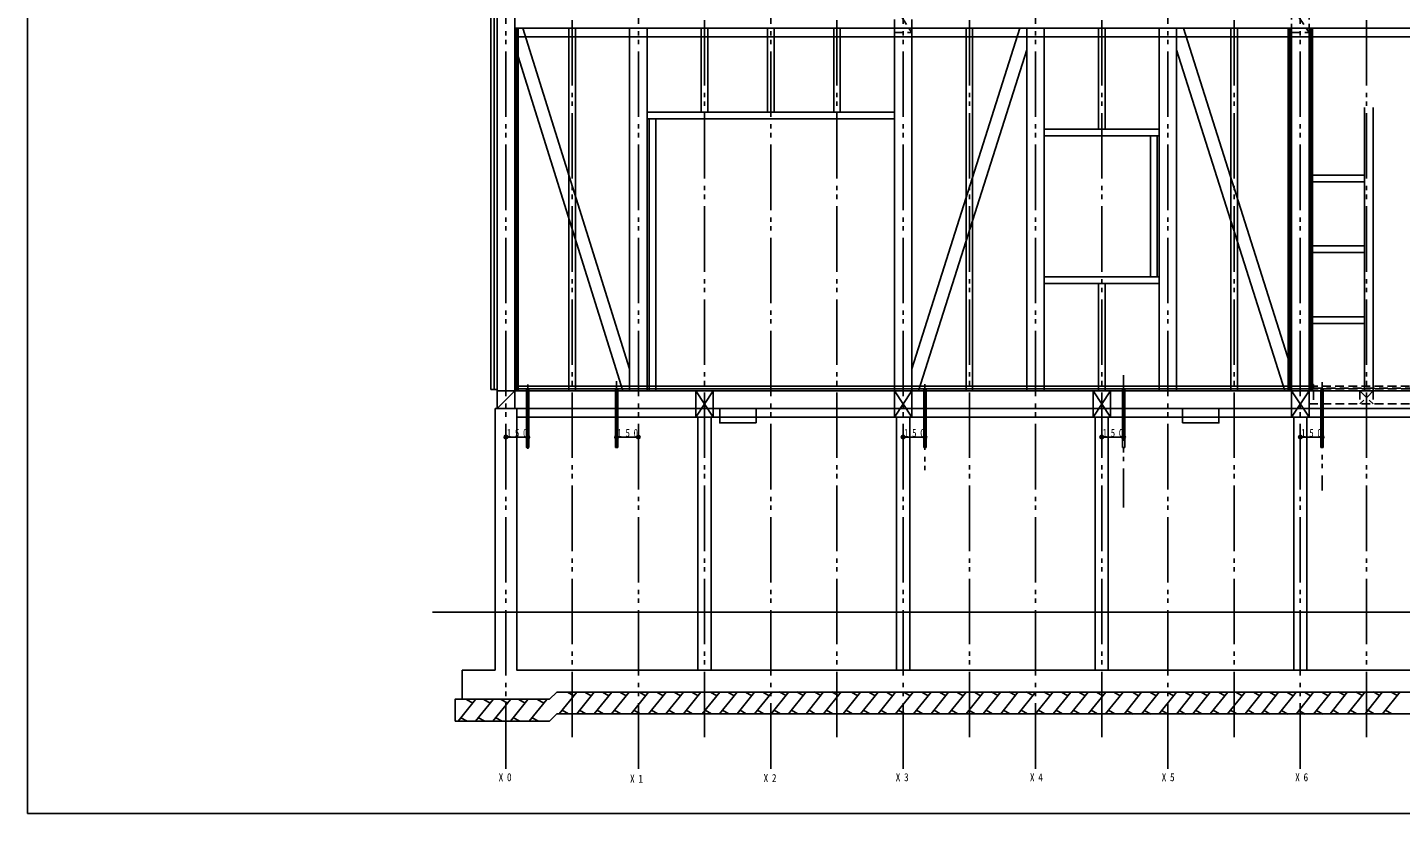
# Model space of a CAD drawing. Units: millimetres at full size, sheet at 1:50. Extents: x -7200 to 7200, y -5050 to 5050.
# Drawn here: x -7200 to 2237, y -5050 to 353 of the extents above; entities that cross this region are included whole.
import ezdxf

# ---------------------------------------------------------------- set-up
doc = ezdxf.new("R2010")
doc.units = ezdxf.units.MM
doc.header["$LTSCALE"] = 50
doc.header["$PDMODE"] = 32
doc.header["$PDSIZE"] = 25
doc.linetypes.add('DASHED1', pattern=[1.8, 1.2, -0.6])
doc.linetypes.add('DOUBLE_CHAIN2', pattern=[12.8, 9, -1, 0.6, -0.6, 0.6, -1])
for name, color, linetype in [('0-0_桁\u3000梁\u3000胴差\u3000根太', 7, 'Continuous'), ('0-1_基礎土台\u3000大引', 4, 'Continuous'), ('0-2_柱 間柱 壁 外壁胴縁', 7, 'Continuous'), ('0-6_床', 7, 'Continuous'), ('0-7_胴縁 筋交', 7, 'Continuous'), ('0-D_基準線A', 7, 'DOUBLE_CHAIN2'), ('0-E_基準線B', 4, 'DOUBLE_CHAIN2'), ('0-F_印刷枠 補助線\u3000見出\u3000方角', 4, 'Continuous')]:
    doc.layers.add(name, color=color, linetype=linetype)
doc.styles.add('ＭＳ ゴシック', font='')
doc.styles.get('ＭＳ ゴシック').set_extended_font_data('MS Gothic')

msp = doc.modelspace()

# ---------------------------------------------------------------- linework, layer by layer
at = {"layer": '0-0_桁\u3000梁\u3000胴差\u3000根太'}
for p, q in [((-3851.24, 498.19), (-3851.24, 288.19)), ((-3851.24, 348.19), (3308.76, 348.19)), ((-3851.24, 288.19), (3308.76, 288.19))]:
    msp.add_line(p, q, dxfattribs=at)
at = {"layer": '0-0_桁\u3000梁\u3000胴差\u3000根太', "linetype": 'DASHED1'}
for p, q in [((-1241.24, 498.19), (-1241.24, 318.19)), ((-1241.24, 498.19), (-1121.24, 318.19)), ((-1121.24, 498.19), (-1121.24, 318.19)), ((1488.76, 318.19), (1488.76, 498.19)), ((1488.76, 498.19), (1608.76, 318.19)), ((1608.76, 318.19), (1608.76, 498.19)), ((-1241.24, 318.19), (-1121.24, 318.19)), ((1488.76, 318.19), (1608.76, 318.19))]:
    msp.add_line(p, q, dxfattribs=at)
at = {"layer": '0-1_基礎土台\u3000大引', "color": 7}
for p, q in [((-3971.24, -2144.81), (3428.76, -2144.81)), ((-3971.24, -2144.81), (-3971.24, -2264.81)), ((-3851.24, -2144.81), (-3851.24, -2264.81)), ((-3769.24, -2134.81), (-3753.24, -2134.81)), ((-3753.24, -2534.81), (-3753.24, -2134.81)), ((-3159.24, -2534.81), (-3159.24, -2134.81)), ((-3159.24, -2134.81), (-3143.24, -2134.81)), ((-3143.24, -2534.81), (-3143.24, -2134.81)), ((-2606.24, -2144.81), (-2606.24, -2324.81)), ((-2486.24, -2144.81), (-2486.24, -2324.81)), ((-1241.24, -2324.81), (-1241.24, -2144.81)), ((-1121.24, -2324.81), (-1121.24, -2144.81)), ((-1039.24, -2534.81), (-1039.24, -2134.81)), ((-1039.24, -2134.81), (-1023.24, -2134.81)), ((-1023.24, -2534.81), (-1023.24, -2134.81)), ((123.76, -2144.81), (123.76, -2324.81)), ((243.76, -2144.81), (243.76, -2324.81)), ((325.76, -2534.81), (325.76, -2134.81)), ((325.76, -2134.81), (341.76, -2134.81)), ((341.76, -2534.81), (341.76, -2134.81)), ((1488.76, -2144.81), (1488.76, -2324.81)), ((1608.76, -2144.81), (1608.76, -2324.81)), ((1690.76, -2534.81), (1690.76, -2134.81)), ((1690.76, -2134.81), (1706.76, -2134.81)), ((1706.76, -2534.81), (1706.76, -2134.81)), ((-3986.24, -4064.81), (-3986.24, -2264.81)), ((3443.76, -2264.81), (-3986.24, -2264.81)), ((-2191.24, -2364.81), (-2191.24, -2264.81)), ((738.76, -2364.81), (738.76, -2264.81)), ((3293.76, -2324.81), (-3836.24, -2324.81)), ((-2591.24, -4065.19), (-2591.24, -2324.81)), ((-2501.24, -4065.19), (-2501.24, -2324.81)), ((-1226.24, -4064.81), (-1226.24, -2324.81)), ((-1136.24, -4064.81), (-1136.24, -2324.81)), ((138.76, -4065.19), (138.76, -2324.81)), ((228.76, -4065.19), (228.76, -2324.81)), ((1503.76, -4064.81), (1503.76, -2324.81)), ((1593.76, -4064.81), (1593.76, -2324.81)), ((-3143.24, -2534.81), (-3159.24, -2534.81)), ((-1023.24, -2534.81), (-1039.24, -2534.81)), ((341.76, -2534.81), (325.76, -2534.81)), ((1706.76, -2534.81), (1690.76, -2534.81)), ((-3986.24, -4064.81), (-4211.24, -4064.81)), ((-4211.24, -4064.81), (-4211.24, -4264.81)), ((-3561.24, -4214.81), (-3611.24, -4264.81)), ((-4261.24, -4414.81), (-3611.24, -4414.81)), ((-3611.24, -4414.81), (-3561.24, -4364.81)), ((3018.76, -4364.81), (-3561.24, -4364.81))]:
    msp.add_line(p, q, dxfattribs=at)
at = {"layer": '0-1_基礎土台\u3000大引', "color": 5}
for p, q in [((-3851.24, -2144.81), (-3971.24, -2264.81)), ((-2486.24, -2144.81), (-2606.24, -2324.81)), ((-2606.24, -2144.81), (-2486.24, -2324.81)), ((-1121.24, -2144.81), (-1241.24, -2324.81)), ((-1241.24, -2144.81), (-1121.24, -2324.81)), ((243.76, -2144.81), (123.76, -2324.81)), ((123.76, -2144.81), (243.76, -2324.81)), ((1608.76, -2144.81), (1488.76, -2324.81)), ((1488.76, -2144.81), (1608.76, -2324.81))]:
    msp.add_line(p, q, dxfattribs=at)
at = {"layer": '0-1_基礎土台\u3000大引', "color": 7, "linetype": 'DASHED1'}
for p, q in [((1638.76, -2145.29), (1638.76, -2234.18)), ((1958.76, -2144.09), (1958.76, -2234.81)), ((2049.76, -2144.81), (1958.76, -2234.81)), ((1958.76, -2144.81), (2048.76, -2234.81)), ((2048.76, -2144.09), (2048.76, -2234.81)), ((1609.57, -2234.81), (2399.94, -2234.81))]:
    msp.add_line(p, q, dxfattribs=at)
at = {"layer": '0-1_基礎土台\u3000大引'}
for p, q in [((-3911.24, -2461.92), (-3761.24, -2461.92)), ((-3151.24, -2461.92), (-3001.24, -2461.92)), ((-1181.24, -2461.92), (-1031.24, -2461.92)), ((183.76, -2461.92), (333.76, -2461.92)), ((1548.76, -2461.92), (1698.76, -2461.92)), ((-3545.12, -4364.96), (-3424.54, -4214.96)), ((-3444.64, -4239.96), (-3487.94, -4214.96)), ((-3425.12, -4364.96), (-3304.54, -4214.96)), ((-3324.64, -4239.96), (-3367.94, -4214.96)), ((-3305.12, -4364.96), (-3184.54, -4214.96)), ((-3204.64, -4239.96), (-3247.94, -4214.96)), ((-3185.12, -4364.96), (-3064.54, -4214.96)), ((-3084.64, -4239.96), (-3127.94, -4214.96)), ((-3051.62, -4364.96), (-2931.05, -4214.96)), ((-2951.14, -4239.96), (-2994.44, -4214.96)), ((-2931.62, -4364.96), (-2811.05, -4214.96)), ((-2831.14, -4239.96), (-2874.44, -4214.96)), ((-2811.62, -4364.96), (-2691.05, -4214.96)), ((-2711.14, -4239.96), (-2754.44, -4214.96)), ((-2691.62, -4364.96), (-2571.05, -4214.96)), ((-2591.14, -4239.96), (-2634.44, -4214.96)), ((-2562.51, -4364.96), (-2441.93, -4214.96)), ((-2462.03, -4239.96), (-2505.33, -4214.96)), ((-2442.51, -4364.96), (-2321.93, -4214.96)), ((-2342.03, -4239.96), (-2385.33, -4214.96)), ((-2322.51, -4364.96), (-2201.93, -4214.96)), ((-2222.03, -4239.96), (-2265.33, -4214.96)), ((-2202.51, -4364.96), (-2081.93, -4214.96)), ((-2102.03, -4239.96), (-2145.33, -4214.96)), ((-2088.34, -4363.9), (-1967.76, -4213.9)), ((-1987.86, -4238.9), (-2031.16, -4213.9)), ((-1968.34, -4363.9), (-1847.76, -4213.9)), ((-1867.86, -4238.9), (-1911.16, -4213.9)), ((-1848.34, -4363.9), (-1727.76, -4213.9)), ((-1747.86, -4238.9), (-1791.16, -4213.9)), ((-1728.34, -4363.9), (-1607.76, -4213.9)), ((-1627.86, -4238.9), (-1671.16, -4213.9)), ((-1593.77, -4364.96), (-1473.2, -4214.96)), ((-1493.29, -4239.96), (-1536.6, -4214.96)), ((-1473.77, -4364.96), (-1353.2, -4214.96)), ((-1373.29, -4239.96), (-1416.6, -4214.96)), ((-1353.77, -4364.96), (-1233.2, -4214.96)), ((-1253.29, -4239.96), (-1296.6, -4214.96)), ((-1233.77, -4364.96), (-1113.2, -4214.96)), ((-1133.29, -4239.96), (-1176.6, -4214.96)), ((-1109.04, -4364.96), (-988.46, -4214.96)), ((-1008.55, -4239.96), (-1051.86, -4214.96)), ((-989.04, -4364.96), (-868.46, -4214.96)), ((-888.55, -4239.96), (-931.86, -4214.96)), ((-869.04, -4364.96), (-748.46, -4214.96)), ((-768.55, -4239.96), (-811.86, -4214.96)), ((-749.04, -4364.96), (-628.46, -4214.96)), ((-648.55, -4239.96), (-691.86, -4214.96)), ((-630.49, -4363.9), (-509.91, -4213.9)), ((-530.01, -4238.9), (-573.31, -4213.9)), ((-510.49, -4363.9), (-389.91, -4213.9)), ((-410.01, -4238.9), (-453.31, -4213.9)), ((-390.49, -4363.9), (-269.91, -4213.9)), ((-290.01, -4238.9), (-333.31, -4213.9)), ((-270.49, -4363.9), (-149.91, -4213.9)), ((-170.01, -4238.9), (-213.31, -4213.9)), ((-149.81, -4364.96), (-29.23, -4214.96)), ((-49.33, -4239.96), (-92.63, -4214.96)), ((-29.81, -4364.96), (90.77, -4214.96)), ((70.67, -4239.96), (27.37, -4214.96)), ((90.19, -4364.96), (210.77, -4214.96)), ((190.67, -4239.96), (147.37, -4214.96)), ((210.19, -4364.96), (330.77, -4214.96)), ((310.67, -4239.96), (267.37, -4214.96)), ((337.07, -4366.03), (457.65, -4216.03)), ((437.55, -4241.03), (394.25, -4216.03)), ((457.07, -4366.03), (577.65, -4216.03)), ((557.55, -4241.03), (514.25, -4216.03)), ((577.07, -4366.03), (697.65, -4216.03)), ((677.55, -4241.03), (634.25, -4216.03)), ((697.07, -4366.03), (817.65, -4216.03)), ((797.55, -4241.03), (754.25, -4216.03)), ((809.21, -4364.96), (929.79, -4214.96)), ((909.69, -4239.96), (866.39, -4214.96)), ((929.21, -4364.96), (1049.79, -4214.96)), ((1029.69, -4239.96), (986.39, -4214.96)), ((1049.21, -4364.96), (1169.79, -4214.96)), ((1149.69, -4239.96), (1106.39, -4214.96)), ((1169.21, -4364.96), (1289.79, -4214.96)), ((1269.69, -4239.96), (1226.39, -4214.96)), ((1279.11, -4366.03), (1399.69, -4216.03)), ((1379.59, -4241.03), (1336.29, -4216.03)), ((1399.11, -4366.03), (1519.69, -4216.03)), ((1499.59, -4241.03), (1456.29, -4216.03)), ((1519.11, -4366.03), (1639.69, -4216.03)), ((1619.59, -4241.03), (1576.29, -4216.03)), ((1639.11, -4366.03), (1759.69, -4216.03)), ((1739.59, -4241.03), (1696.29, -4216.03)), ((1753.38, -4363.9), (1873.96, -4213.9)), ((1853.87, -4238.9), (1810.56, -4213.9)), ((1873.38, -4363.9), (1993.96, -4213.9)), ((1973.87, -4238.9), (1930.56, -4213.9)), ((1993.38, -4363.9), (2113.96, -4213.9)), ((2093.87, -4238.9), (2050.56, -4213.9)), ((2113.38, -4363.9), (2233.96, -4213.9)), ((2213.87, -4238.9), (2170.56, -4213.9)), ((-4240.3, -4416.21), (-4119.73, -4266.21)), ((-4139.82, -4291.21), (-4183.12, -4266.21)), ((-4120.3, -4416.21), (-3999.73, -4266.21)), ((-4019.82, -4291.21), (-4063.12, -4266.21)), ((-4000.3, -4416.21), (-3879.73, -4266.21)), ((-3899.82, -4291.21), (-3943.12, -4266.21)), ((-3880.3, -4416.21), (-3759.73, -4266.21)), ((-3779.82, -4291.21), (-3823.12, -4266.21)), ((-3751.29, -4416.21), (-3630.72, -4266.21)), ((-3650.81, -4291.21), (-3694.11, -4266.21)), ((-3525.02, -4339.96), (-3481.72, -4364.96)), ((-3405.02, -4339.96), (-3361.72, -4364.96)), ((-3285.02, -4339.96), (-3241.72, -4364.96)), ((-3165.02, -4339.96), (-3121.72, -4364.96)), ((-3031.53, -4339.96), (-2988.23, -4364.96)), ((-2911.53, -4339.96), (-2868.23, -4364.96)), ((-2791.53, -4339.96), (-2748.23, -4364.96)), ((-2671.53, -4339.96), (-2628.23, -4364.96)), ((-2542.41, -4339.96), (-2499.11, -4364.96)), ((-2422.41, -4339.96), (-2379.11, -4364.96)), ((-2302.41, -4339.96), (-2259.11, -4364.96)), ((-2182.41, -4339.96), (-2139.11, -4364.96)), ((-2068.24, -4338.9), (-2024.94, -4363.9)), ((-1948.24, -4338.9), (-1904.94, -4363.9)), ((-1828.24, -4338.9), (-1784.94, -4363.9)), ((-1708.24, -4338.9), (-1664.94, -4363.9)), ((-1573.68, -4339.96), (-1530.38, -4364.96)), ((-1453.68, -4339.96), (-1410.38, -4364.96)), ((-1333.68, -4339.96), (-1290.38, -4364.96)), ((-1213.68, -4339.96), (-1170.38, -4364.96)), ((-1088.94, -4339.96), (-1045.64, -4364.96)), ((-968.94, -4339.96), (-925.64, -4364.96)), ((-848.94, -4339.96), (-805.64, -4364.96)), ((-728.94, -4339.96), (-685.64, -4364.96)), ((-610.39, -4338.9), (-567.09, -4363.9)), ((-490.39, -4338.9), (-447.09, -4363.9)), ((-370.39, -4338.9), (-327.09, -4363.9)), ((-250.39, -4338.9), (-207.09, -4363.9)), ((-129.71, -4339.96), (-86.41, -4364.96)), ((-9.71, -4339.96), (33.59, -4364.96)), ((110.29, -4339.96), (153.59, -4364.96)), ((230.29, -4339.96), (273.59, -4364.96)), ((357.17, -4341.03), (400.47, -4366.03)), ((477.17, -4341.03), (520.47, -4366.03)), ((597.17, -4341.03), (640.47, -4366.03)), ((717.17, -4341.03), (760.47, -4366.03)), ((829.31, -4339.96), (872.61, -4364.96)), ((949.31, -4339.96), (992.61, -4364.96)), ((1069.31, -4339.96), (1112.61, -4364.96)), ((1189.31, -4339.96), (1232.61, -4364.96)), ((1299.2, -4341.03), (1342.51, -4366.03)), ((1419.2, -4341.03), (1462.51, -4366.03)), ((1539.2, -4341.03), (1582.51, -4366.03)), ((1659.2, -4341.03), (1702.51, -4366.03)), ((1773.48, -4338.9), (1816.78, -4363.9)), ((1893.48, -4338.9), (1936.78, -4363.9)), ((2013.48, -4338.9), (2056.78, -4363.9)), ((2133.48, -4338.9), (2176.78, -4363.9)), ((-4220.21, -4391.21), (-4176.91, -4416.21)), ((-4100.21, -4391.21), (-4056.91, -4416.21)), ((-3980.21, -4391.21), (-3936.91, -4416.21)), ((-3860.21, -4391.21), (-3816.91, -4416.21)), ((-3731.2, -4391.21), (-3687.9, -4416.21))]:
    msp.add_line(p, q, dxfattribs=at)
at = {"layer": '0-1_基礎土台\u3000大引', "color": 7}
for points in [[(-3753.24, -2534.81), (-3769.24, -2534.81), (-3769.24, -2134.81)], [(-3836.24, -2264.81), (-3836.24, -4064.81), (3293.76, -4064.81)], [(-2191.24, -2364.81), (-2441.24, -2364.81), (-2441.24, -2264.81)], [(738.76, -2364.81), (988.76, -2364.81), (988.76, -2264.81)], [(-3561.24, -4214.81), (3018.76, -4214.81), (3068.76, -4264.81)], [(-3611.24, -4264.81), (-4261.24, -4264.81), (-4261.24, -4414.81)]]:
    msp.add_lwpolyline(points, dxfattribs=at)
at = {"layer": '0-1_基礎土台\u3000大引'}
for p in [(-3911.24, -2461.92), (-3761.24, -2461.92), (-3151.24, -2461.92), (-3001.24, -2461.92), (-1181.24, -2461.92), (-1031.24, -2461.92), (183.76, -2461.92), (333.76, -2461.92), (1548.76, -2461.92), (1698.76, -2461.92)]:
    msp.add_point(p, dxfattribs=at)
at = {"layer": '0-2_柱 間柱 壁 外壁胴縁'}
for p, q in [((-4016.24, 1283.33), (-4016.24, -2134.81)), ((-3991.24, 1301.11), (-3991.24, -2134.81)), ((-3971.24, -2144.81), (-3971.24, 1151.19)), ((-3838.24, -2144.81), (-3838.24, 348.19)), ((-3828.24, -2144.81), (-3828.24, 348.19)), ((-3433.74, -2144.81), (-3433.74, 348.19)), ((-2941.24, -2144.81), (-2941.24, 348.19)), ((-1121.24, -2144.81), (-1121.24, 348.19)), ((-703.74, -2144.81), (-703.74, 348.19)), ((-211.24, -2144.81), (-211.24, 348.19)), ((698.76, -2144.81), (698.76, 348.19)), ((1116.26, -2144.81), (1116.26, 348.19)), ((1465.76, -2144.81), (1465.76, 348.19)), ((1475.76, -2144.81), (1475.76, 348.19)), ((1608.76, -2144.81), (1608.76, 348.19)), ((1621.76, -2144.81), (1621.76, 348.19)), ((1631.76, -2144.81), (1631.76, 348.19)), ((-4016.24, -2134.81), (-3971.24, -2134.81)), ((-3971.24, -2144.81), (-3851.24, -2144.81)), ((-3478.74, -2144.81), (-3433.74, -2144.81)), ((-3061.24, -2144.81), (-2941.24, -2144.81)), ((-1241.24, -2144.81), (-1121.24, -2144.81)), ((-748.74, -2144.81), (-703.74, -2144.81)), ((-331.24, -2144.81), (-211.24, -2144.81)), ((578.76, -2144.81), (698.76, -2144.81)), ((1071.26, -2144.81), (1116.26, -2144.81)), ((1488.76, -2144.81), (1608.76, -2144.81))]:
    msp.add_line(p, q, dxfattribs=at)
for points in [[(-3851.24, -2144.81), (-3851.24, 1414.93), (-3838.24, 1414.93)], [(-3478.74, -2144.81), (-3478.74, 348.19), (-3433.74, 348.19)], [(-3061.24, -2144.81), (-3061.24, 348.19), (-2941.24, 348.19)], [(-1241.24, -2144.81), (-1241.24, 348.19), (-1121.24, 348.19)], [(-748.74, -2144.81), (-748.74, 348.19), (-703.74, 348.19)], [(-331.24, -2144.81), (-331.24, 348.19), (-211.24, 348.19)], [(578.76, -2144.81), (578.76, 348.19), (698.76, 348.19)], [(1071.26, -2144.81), (1071.26, 348.19), (1116.26, 348.19)], [(1488.76, -2144.81), (1488.76, 348.19), (1608.76, 348.19)]]:
    msp.add_lwpolyline(points, dxfattribs=at)
at = {"layer": '0-6_床'}
for p, q in [((-3828.24, -2111.81), (-3828.24, -2144.81)), ((-3828.24, -2111.81), (1609.57, -2111.81)), ((-3828.24, -2131.81), (1608.37, -2131.81)), ((-3828.24, -2144.81), (1608.37, -2144.81))]:
    msp.add_line(p, q, dxfattribs=at)
at = {"layer": '0-6_床', "linetype": 'DASHED1'}
for p, q in [((1609.57, -2101.81), (1638.76, -2101.81)), ((1610.77, -2131.81), (3296.02, -2131.81)), ((1638.76, -2132.08), (1638.76, -2101.81)), ((1639.6, -2126.81), (3296.02, -2126.81))]:
    msp.add_line(p, q, dxfattribs=at)
at = {"layer": '0-7_胴縁 筋交'}
for p, q in [((-3851.24, 348.19), (-3851.24, 227.92)), ((-3851.24, 348.19), (-3794.59, 348.19)), ((-3794.59, 348.19), (-3061.24, -1994.19)), ((-2568.74, -229.08), (-2568.74, 348.19)), ((-2568.74, 348.19), (-2523.74, 348.19)), ((-2523.74, -229.08), (-2523.74, 348.19)), ((-2113.74, -229.81), (-2113.74, 348.19)), ((-2113.74, 348.19), (-2068.74, 348.19)), ((-2068.74, -229.81), (-2068.74, 348.19)), ((-1658.74, -229.81), (-1658.74, 348.19)), ((-1658.74, 348.19), (-1613.74, 348.19)), ((-1613.74, -229.81), (-1613.74, 348.19)), ((161.26, -346.81), (161.26, 348.19)), ((161.26, 348.19), (206.26, 348.19)), ((206.26, -346.81), (206.26, 348.19)), ((698.76, 348.19), (745.96, 348.19)), ((698.76, 348.19), (698.76, 199.23)), ((745.96, 348.19), (1488.76, -1995.84)), ((-331.24, 199.38), (-1074.94, -2144.81)), ((-2941.24, -229.81), (-2941.24, -274.81)), ((-2941.24, -274.81), (-1241.24, -274.81)), ((-2926.24, -274.81), (-2926.24, -2144.81)), ((-2881.24, -274.81), (-2881.24, -2144.81)), ((2049.76, -197.81), (2049.76, -2144.81)), ((-211.24, -391.81), (-211.24, -346.81)), ((-211.24, -391.81), (578.76, -391.81)), ((518.76, -1361.81), (518.76, -391.81)), ((563.76, -391.81), (563.76, -1361.81)), ((1988.92, -662.06), (1608.76, -662.06)), ((1608.76, -707.06), (1608.76, -662.06)), ((1988.92, -707.06), (1608.76, -707.06)), ((1988.92, -1148.81), (1608.76, -1148.81)), ((1608.76, -1193.81), (1608.76, -1148.81)), ((1988.92, -1193.81), (1608.76, -1193.81)), ((-211.24, -1406.81), (-211.24, -1361.81)), ((-211.24, -1406.81), (578.76, -1406.81)), ((161.26, -1406.81), (161.26, -2144.81)), ((206.26, -1406.81), (206.26, -2144.81)), ((1988.92, -1635.56), (1608.76, -1635.56)), ((1608.76, -1680.56), (1608.76, -1635.56)), ((1988.92, -1680.56), (1608.76, -1680.56)), ((-3061.24, -2144.81), (-3061.24, -1994.19)), ((1488.76, -2144.81), (1488.76, -1995.84)), ((-2926.24, -2144.81), (-2881.24, -2144.81)), ((-1121.24, -2144.81), (-1074.94, -2144.81)), ((161.26, -2144.81), (206.26, -2144.81))]:
    msp.add_line(p, q, dxfattribs=at)
for points in [[(-378.45, 348.19), (-1121.24, -1993.14), (-1121.24, -2144.81)], [(-378.45, 348.19), (-331.24, 348.19), (-331.24, 199.38)], [(-3851.24, 227.92), (-3108.4, -2144.81), (-3061.24, -2144.81)], [(698.76, 199.23), (1441.55, -2144.81), (1488.76, -2144.81)], [(-2941.24, -229.81), (-1241.24, -229.81), (-1241.24, -274.81)], [(1989.76, -197.81), (1989.76, -2144.81), (2049.76, -2144.81)], [(-211.24, -346.81), (578.76, -346.81), (578.76, -391.81)], [(-211.24, -1361.81), (578.76, -1361.81), (578.76, -1406.81)]]:
    msp.add_lwpolyline(points, dxfattribs=at)
at = {"layer": '0-D_基準線A', "color": 4}
for p, q in [((-3911.24, -4742.23), (-3911.24, 4819.1)), ((-3001.24, -4742.23), (-3001.24, 4819.1)), ((-2091.24, -4742.23), (-2091.24, 4819.1)), ((-1181.24, -4742.23), (-1181.24, 4819.1)), ((-271.24, -4742.23), (-271.24, 4819.1)), ((638.76, -4742.23), (638.76, 4819.1)), ((1548.76, -4742.23), (1548.76, 4819.1))]:
    msp.add_line(p, q, dxfattribs=at)
at = {"layer": '0-E_基準線B'}
for p, q in [((-3456.24, -4526.02), (-3456.24, 4593.28)), ((-2546.24, -4526.02), (-2546.24, 4593.28)), ((-1636.24, -4526.02), (-1636.24, 4593.28)), ((-726.24, -4526.02), (-726.24, 4593.28)), ((183.76, -4526.02), (183.76, 4593.28)), ((1093.76, -4526.02), (1093.76, 4593.28)), ((2003.76, -4526.02), (2003.76, 4593.28)), ((333.76, -2037.35), (333.76, -2947.04)), ((-3761.24, -2101.57), (-3761.24, -2543.6)), ((-3151.24, -2078.99), (-3151.24, -2531.59)), ((-1031.24, -2099.17), (-1031.24, -2718.49)), ((1698.76, -2085.39), (1698.76, -2828.52))]:
    msp.add_line(p, q, dxfattribs=at)
at = {"layer": '0-F_印刷枠 補助線\u3000見出\u3000方角', "color": 7, "linetype": 'DASHED1'}
msp.add_line((1608.76, -2111.81), (5912.17, -2111.81), dxfattribs=at)
at = {"layer": '0-F_印刷枠 補助線\u3000見出\u3000方角', "color": 7}
msp.add_line((-4417.01, -3664.81), (6710.65, -3664.81), dxfattribs=at)
msp.add_lwpolyline([(-7200, -5050), (7200, -5050), (7200, 5050), (-7200, 5050)], close=True, dxfattribs=at)
msp.add_lwpolyline([(-7200, -5050), (7200, -5050), (7200, 5050), (-7200, 5050)], close=True, dxfattribs=at)
msp.add_lwpolyline([(-7200, -5050), (7200, -5050), (7200, 5050), (-7200, 5050)], close=True, dxfattribs=at)
msp.add_lwpolyline([(-7200, -5050), (7200, -5050), (7200, 5050), (-7200, 5050)], close=True, dxfattribs=at)

# ---------------------------------------------------------------- texts
at = {"layer": '0-1_基礎土台\u3000大引', "color": 7, "char_height": 54.99, "attachment_point": 7, "style": 'ＭＳ ゴシック'}
for insert in [(-3904.99, -2461.92), (-3144.99, -2461.92), (-1174.99, -2461.92), (190.01, -2461.92), (1555.01, -2461.92)]:
    msp.add_mtext('\\T1.86;\\W0.8;150', dxfattribs=dict(at, insert=insert))
at = {"layer": '0-D_基準線A', "char_height": 54.99, "attachment_point": 7, "style": 'ＭＳ ゴシック'}
for s, insert in [('\\T1.8;\\W0.85;X0', (-3961.46, -4828.71)), ('\\T1.8;\\W0.85;X1', (-3058.18, -4838.32)), ('\\T1.8;\\W0.85;X2', (-2140.49, -4833.52)), ('\\T1.8;\\W0.85;X3', (-1232.4, -4828.71)), ('\\T1.8;\\W0.85;X4', (-309.9, -4828.71)), ('\\T1.8;\\W0.85;X5', (595.78, -4828.71)), ('\\T1.8;\\W0.85;X6', (1513.48, -4828.71))]:
    msp.add_mtext(s, dxfattribs=dict(at, insert=insert))

doc.saveas('drawing.dxf')
